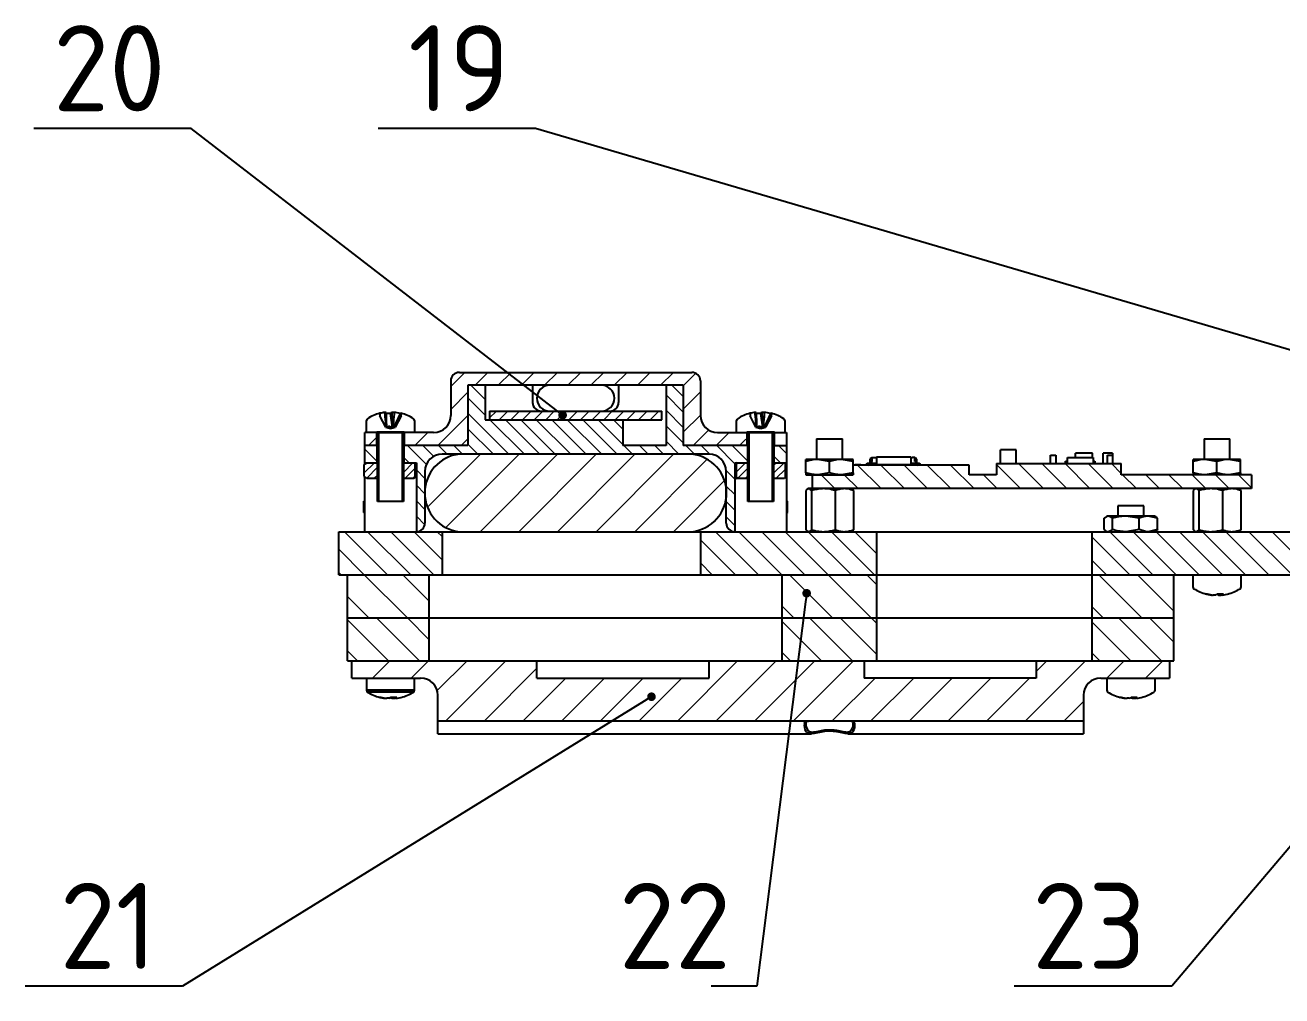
# Model space of a CAD drawing. Header units: millimetres. Extents: x 1005 to 1414, y 863 to 1244.
# Drawn here: x 1006.2 to 1152.2, y 945.6 to 1058.4 of the extents above; entities that cross this region are included whole.
import ezdxf
from ezdxf import colors
from ezdxf.entities.mleader import LeaderData, LeaderLine
from ezdxf.math import Vec2, Vec3

# ---------------------------------------------------------------- set-up
doc = ezdxf.new("R2010")
doc.units = ezdxf.units.MM
doc.linetypes.add('ACAD_ISO08W100', pattern=[36, 24, -3, 6, -3])
for name, color, linetype, lineweight in [('Nét mảnh', 130, 'Continuous', 13), ('Nét đậm', 7, 'Continuous', 35), ('đường tâm', 5, 'ACAD_ISO08W100', 13)]:
    doc.layers.add(name, color=color, linetype=linetype, lineweight=lineweight)
doc.styles.add('MtXpl_TCVN_7284', font='')
doc.styles.get('MtXpl_TCVN_7284').set_extended_font_data('TCVN 7284')
pattern_1 = [(45, (-18185.877, -4182.3296), (-2.24506403, 2.24506403), [])]
pattern_2 = [(135, (-18185.8771, -4182.3296), (-1.34703842, -1.34703842), [])]
pattern_3 = [(45, (-18754.01404, -3401.9928), (-0.449012806, 0.449012806), [])]

# ---------------------------------------------------------------- blocks, each defined once
blk = doc.blocks.new('_Dot')
at = {"color": 0, "linetype": 'ByBlock', "lineweight": -2}
blk.add_line((-0.5, 0), (-1, 0), dxfattribs=at)
at = {"color": 0, "linetype": 'ByBlock', "const_width": 0.5}
blk.add_lwpolyline([(-0.25, 0, 1), (0.25, 0, 1)], format="xyb", close=True, dxfattribs=at)

msp = doc.modelspace()

# ---------------------------------------------------------------- hatches: boundary and pattern name
at = {"layer": 'Nét mảnh', "true_color": 0x000000}
h = msp.add_hatch(dxfattribs=at)
h.set_pattern_fill('ANSI31', color=18, scale=0.6)
h.set_pattern_definition([(45, (-18754.014, -3401.9928), (-1.34703842, 1.34703842), [])])
h.paths.add_polyline_path([(1053.648, 1011.03), (1050.248, 1011.03), (1050.248, 1009.53), (1057.648, 1009.53), (1057.648, 1016.53), (1064.219, 1016.53), (1062.309, 1018.03), (1056.648, 1018.03, 0.4142136), (1055.648, 1017.03), (1055.648, 1013.03, -0.4142136)])
h.paths.add_polyline_path([(1084.648, 1013.03), (1084.648, 1015.051), (1081.345, 1018.03), (1062.309, 1018.03), (1064.219, 1016.53), (1082.648, 1016.53), (1082.648, 1009.53), (1090.048, 1009.53), (1090.048, 1010.18), (1089.106, 1011.03), (1086.648, 1011.03, -0.4142136)])
h.paths.add_polyline_path([(1084.648, 1017.03, 0.4142136), (1083.648, 1018.03), (1081.345, 1018.03), (1084.648, 1015.051)])
h.paths.add_polyline_path([(1045.648, 1011.03), (1045.648, 1009.53), (1047.048, 1009.53), (1047.048, 1011.03)])
h.paths.add_polyline_path([(1093.248, 1011.03), (1093.248, 1009.53), (1094.648, 1009.53), (1094.648, 1011.03)])
h = msp.add_hatch(dxfattribs=at)
h.set_pattern_fill('ANSI31', color=18, scale=0.3)
h.set_pattern_definition([(45, (-18185.8771, -4182.3296), (-0.67351921, 0.67351921), [])])
h.paths.add_polyline_path([(1080.148, 1013.53), (1060.148, 1013.53), (1060.148, 1012.53), (1080.148, 1012.53)])
h = msp.add_hatch(dxfattribs=at)
h.set_pattern_fill('ANSI31', color=18)
h.set_pattern_definition(pattern_1)
h.paths.add_polyline_path([(1087.648, 1004.53, 0.3507811), (1083.648, 1008.53), (1056.648, 1008.53, 0.3507811), (1052.648, 1004.53), (1052.648, 1003.53, 0.3507811), (1056.648, 999.53), (1083.648, 999.53, 0.350781), (1087.648, 1003.53)])
h = msp.add_hatch(dxfattribs=at)
h.set_pattern_fill('ANSI31', color=18, scale=0.6, angle=90)
h.set_pattern_definition(pattern_2)
edge = h.paths.add_edge_path()
edge.add_line((1142.986, 1006.13), (1133.518, 1006.13))
edge.add_line((1133.518, 1006.13), (1133.518, 1007.43))
edge.add_line((1133.518, 1007.43), (1119.018, 1007.43))
edge.add_line((1119.018, 1007.43), (1119.018, 1006.13))
edge.add_line((1119.018, 1006.13), (1115.864, 1006.13))
edge.add_line((1115.864, 1006.13), (1115.864, 1007.273))
edge.add_line((1115.864, 1007.273), (1115.017, 1007.273))
edge.add_line((1115.017, 1007.273), (1102.398, 1007.273))
edge.add_line((1102.398, 1007.273), (1102.398, 1006.376))
edge.add_spline(control_points=[(1102.398, 1006.376), (1102.398, 1006.339), (1102.398, 1006.195), (1102.398, 1006.157), (1102.398, 1006.13)], knot_values=[0, 0, 0, 0, 0.2575513, 1, 1, 1, 1], degree=3, periodic=0)
edge.add_line((1102.398, 1006.13), (1097.648, 1006.13))
edge.add_line((1097.648, 1006.13), (1097.648, 1004.53))
edge.add_line((1097.648, 1004.53), (1115.005, 1004.53))
edge.add_line((1115.005, 1004.53), (1145.019, 1004.53))
edge.add_line((1145.019, 1004.53), (1142.986, 1006.13))
h.paths.add_polyline_path([(1148.648, 1006.13), (1142.986, 1006.13), (1145.019, 1004.53), (1148.648, 1004.53)])
h = msp.add_hatch(dxfattribs=at)
h.set_pattern_fill('ANSI31', color=18, scale=0.6, angle=90)
h.set_pattern_definition(pattern_2)
h.paths.add_polyline_path([(1054.362, 999.53), (1042.648, 999.53), (1042.648, 994.829)], flags=17)
h.paths.add_polyline_path([(1054.648, 999.53), (1054.362, 999.53), (1042.648, 994.829), (1042.648, 994.53), (1054.648, 994.53)])
h.paths.add_polyline_path([(1105.148, 999.53), (1084.648, 999.53), (1084.648, 994.53), (1105.148, 994.53)])
h.paths.add_polyline_path([(1181.148, 999.53), (1130.148, 999.53), (1130.148, 994.53), (1181.148, 994.53)])
h.paths.add_polyline_path([(1185.148, 999.53), (1184.148, 999.53), (1184.148, 994.53), (1185.148, 994.53)])
h.paths.add_polyline_path([(1197.148, 999.53), (1196.148, 999.53), (1196.148, 994.53), (1197.148, 994.53)])
h.paths.add_polyline_path([(1203.648, 999.53), (1200.148, 999.53), (1200.148, 994.53), (1203.648, 994.53)])
h = msp.add_hatch(dxfattribs=at)
h.set_pattern_fill('ANSI31', color=18, angle=90)
h.set_pattern_definition([(135, (-18185.877, -4182.3296), (-2.24506403, -2.24506403), [])])
h.paths.add_polyline_path([(1053.148, 994.53), (1043.648, 994.53), (1043.648, 989.53), (1053.148, 989.53)])
h.paths.add_polyline_path([(1105.148, 994.53), (1094.148, 994.53), (1094.148, 989.53), (1105.148, 989.53)])
h.paths.add_polyline_path([(1139.648, 994.53), (1130.148, 994.53), (1130.148, 989.53), (1139.648, 989.53)])
h = msp.add_hatch(dxfattribs=at)
h.set_pattern_fill('ANSI31', color=18, scale=0.8, angle=90)
h.set_pattern_definition([(135, (-18185.877, -4182.3296), (-1.79605122, -1.79605122), [])])
h.paths.add_polyline_path([(1053.148, 989.53), (1043.648, 989.53), (1043.648, 984.53), (1053.148, 984.53)])
h.paths.add_polyline_path([(1097.265, 989.53), (1094.148, 989.53), (1094.148, 984.53), (1097.756, 984.53)])
h.paths.add_polyline_path([(1105.148, 989.53), (1097.265, 989.53), (1097.756, 984.53), (1105.148, 984.53)])
h.paths.add_polyline_path([(1139.648, 989.53), (1130.148, 989.53), (1130.148, 984.53), (1139.648, 984.53)])
h = msp.add_hatch(dxfattribs=at)
h.set_pattern_fill('ANSI31', color=18)
h.set_pattern_definition(pattern_1)
edge = h.paths.add_edge_path()
edge.add_line((1085.648, 984.53), (1085.648, 982.53))
edge.add_line((1085.648, 982.53), (1065.648, 982.53))
edge.add_line((1065.648, 982.53), (1065.648, 984.53))
edge.add_line((1065.648, 984.53), (1044.148, 984.53))
edge.add_line((1044.148, 984.53), (1044.148, 982.53))
edge.add_line((1044.148, 982.53), (1052.148, 982.53))
edge.add_arc((1052.148, 980.53), 2, 0, 90, ccw=False)
edge.add_line((1054.148, 980.53), (1054.148, 977.53))
edge.add_line((1054.148, 977.53), (1097.061, 977.53))
edge.add_spline(control_points=[(1097.061, 977.53), (1097.081, 977.533), (1097.107, 977.534), (1097.141, 977.53)], knot_values=[0.7486073, 0.7486073, 0.7486073, 0.7486073, 0.9110699, 0.9110699, 0.9110699, 0.9110699], degree=3, periodic=0)
edge.add_line((1097.141, 977.53), (1098.577, 977.53))
edge.add_line((1098.577, 977.53), (1097.826, 984.53))
edge.add_line((1097.826, 984.53), (1085.648, 984.53))
h.paths.add_polyline_path([(1103.648, 982.53), (1103.648, 984.53), (1097.826, 984.53), (1098.577, 977.53), (1129.148, 977.53), (1129.148, 980.53, -0.4142136), (1131.148, 982.53), (1139.148, 982.53), (1139.148, 984.53), (1123.648, 984.53), (1123.648, 982.53)])
at = {"layer": 'đường tâm', "true_color": 0x000000}
h = msp.add_hatch(dxfattribs=at)
h.set_pattern_fill('ANSI31', color=18, scale=0.4, angle=90)
h.set_pattern_definition([(135, (-18754.014, -3401.9928), (-0.89802561, -0.89802561), [])])
h.paths.add_polyline_path([(1075.648, 1012.53), (1059.648, 1012.53), (1059.648, 1016.53), (1057.648, 1016.53), (1057.648, 1009.53), (1050.198, 1009.53), (1050.198, 1007.53), (1051.648, 1007.53), (1051.648, 999.53, 0.4142136), (1052.648, 1000.53), (1052.648, 1003.53, -0.0553851), (1052.648, 1004.53), (1052.648, 1006.53, -0.4142136), (1054.648, 1008.53), (1085.648, 1008.53, -0.4142136), (1087.648, 1006.53), (1087.648, 1004.53, -0.0553853), (1087.648, 1003.53), (1087.648, 1000.53, 0.4142136), (1088.648, 999.53), (1088.648, 1007.53), (1090.098, 1007.53), (1090.098, 1009.53), (1082.648, 1009.53), (1082.648, 1016.53), (1080.648, 1016.53), (1080.648, 1009.53), (1075.648, 1009.53)])
h.paths.add_polyline_path([(1047.098, 1009.53), (1045.648, 1009.53), (1045.648, 1007.53), (1047.098, 1007.53)])
h.paths.add_polyline_path([(1094.648, 1009.53), (1093.198, 1009.53), (1093.198, 1007.53), (1094.648, 1007.53)])
h = msp.add_hatch(dxfattribs=at)
h.set_pattern_fill('ANSI31', color=18, scale=0.2)
h.set_pattern_definition(pattern_3)
edge = h.paths.add_edge_path()
edge.add_spline(control_points=[(1045.549, 1005.976), (1045.588, 1005.939), (1045.66, 1005.873), (1045.733, 1005.827), (1045.765, 1005.806)], knot_values=[0, 0, 0, 0, 0.5574057, 1, 1, 1, 1], degree=3, periodic=0)
edge.add_line((1045.765, 1005.806), (1045.898, 1005.73))
edge.add_line((1045.898, 1005.73), (1047.148, 1005.73))
edge.add_line((1047.148, 1005.73), (1047.148, 1007.53))
edge.add_line((1047.148, 1007.53), (1045.898, 1007.53))
edge.add_line((1045.898, 1007.53), (1045.765, 1007.453))
edge.add_spline(control_points=[(1045.765, 1007.453), (1045.733, 1007.433), (1045.66, 1007.387), (1045.588, 1007.321), (1045.549, 1007.284)], knot_values=[0, 0, 0, 0, 0.4425943, 1, 1, 1, 1], degree=3, periodic=0)
edge.add_line((1045.549, 1007.284), (1045.549, 1005.976))
h.paths.add_polyline_path([(1050.148, 1005.73), (1051.398, 1005.73), (1051.53, 1005.806), (1051.53, 1007.453), (1051.398, 1007.53), (1050.148, 1007.53)])
h = msp.add_hatch(dxfattribs=at)
h.set_pattern_fill('ANSI31', color=18, scale=0.2)
h.set_pattern_definition(pattern_3)
h.paths.add_polyline_path([(1090.148, 1007.53), (1088.898, 1007.53), (1088.765, 1007.453), (1088.765, 1005.806), (1088.898, 1005.73), (1090.148, 1005.73)])
h.paths.add_polyline_path([(1093.148, 1005.73), (1094.398, 1005.73), (1094.53, 1005.806), (1094.53, 1007.453), (1094.398, 1007.53), (1093.148, 1007.53)])

# ---------------------------------------------------------------- linework, layer by layer
at = {"color": 18, "linetype": 'Continuous', "lineweight": 25, "true_color": 0x000000}
for p, q in [((1056.648, 1018.03), (1083.648, 1018.03)), ((1055.648, 1017.03), (1055.648, 1013.03)), ((1057.648, 1016.53), (1057.648, 1009.53)), ((1082.648, 1016.53), (1057.648, 1016.53)), ((1059.648, 1016.53), (1059.648, 1012.53)), ((1065.148, 1016.53), (1065.148, 1014.53)), ((1075.148, 1016.53), (1075.148, 1014.53)), ((1080.648, 1016.53), (1080.648, 1009.53)), ((1082.648, 1016.53), (1082.648, 1009.53)), ((1084.648, 1017.03), (1084.648, 1013.03)), ((1047.413, 1013.275), (1047.413, 1012.984)), ((1048.126, 1013.384), (1047.998, 1013.384)), ((1048.609, 1013.242), (1048.843, 1011.68)), ((1049.076, 1013.384), (1048.832, 1013.384)), ((1049.783, 1013.242), (1049.04, 1011.68)), ((1049.883, 1012.984), (1049.883, 1013.275)), ((1060.148, 1013.53), (1060.148, 1012.53)), ((1060.148, 1013.53), (1080.148, 1013.53)), ((1080.148, 1012.53), (1080.148, 1013.53)), ((1090.413, 1013.275), (1090.413, 1012.984)), ((1091.126, 1013.384), (1090.998, 1013.384)), ((1091.609, 1013.242), (1091.843, 1011.68)), ((1092.076, 1013.384), (1091.832, 1013.384)), ((1092.783, 1013.242), (1092.04, 1011.68)), ((1092.883, 1012.984), (1092.883, 1013.275)), ((1045.848, 1011.03), (1045.848, 1012.426)), ((1048.091, 1011.687), (1047.413, 1012.984)), ((1048.091, 1011.687), (1048.092, 1011.68)), ((1048.092, 1011.68), (1048.648, 1011.499)), ((1049.204, 1011.68), (1048.092, 1011.68)), ((1048.648, 1011.499), (1049.204, 1011.68)), ((1049.883, 1012.984), (1049.204, 1011.687)), ((1049.204, 1011.68), (1049.204, 1011.687)), ((1051.448, 1012.426), (1051.448, 1011.03)), ((1059.648, 1012.53), (1080.148, 1012.53)), ((1075.648, 1012.53), (1075.648, 1009.53)), ((1088.848, 1011.03), (1088.848, 1012.426)), ((1091.091, 1011.687), (1090.413, 1012.984)), ((1091.091, 1011.687), (1091.092, 1011.68)), ((1091.092, 1011.68), (1091.648, 1011.499)), ((1092.204, 1011.68), (1091.092, 1011.68)), ((1091.648, 1011.499), (1092.204, 1011.68)), ((1092.883, 1012.984), (1092.204, 1011.687)), ((1092.204, 1011.68), (1092.204, 1011.687)), ((1094.448, 1012.426), (1094.448, 1011.03)), ((1045.648, 1007.387), (1045.648, 1011.03)), ((1047.048, 1011.03), (1045.648, 1011.03)), ((1047.048, 1009.53), (1047.048, 1011.03)), ((1047.148, 1003.03), (1047.148, 1010.93)), ((1050.148, 1010.93), (1050.148, 1003.03)), ((1050.248, 1011.03), (1050.248, 1009.53)), ((1053.648, 1011.03), (1050.248, 1011.03)), ((1086.648, 1011.03), (1090.048, 1011.03)), ((1090.048, 1011.03), (1090.048, 1009.53)), ((1090.148, 1003.03), (1090.148, 1010.93)), ((1093.148, 1010.93), (1093.148, 1003.03)), ((1093.248, 1009.53), (1093.248, 1011.03)), ((1093.248, 1011.03), (1094.648, 1011.03)), ((1094.648, 1011.03), (1094.648, 999.53)), ((1098.148, 1010.305), (1098.148, 1007.93)), ((1098.148, 1010.305), (1101.148, 1010.305)), ((1101.148, 1007.93), (1101.148, 1010.305)), ((1143.148, 1010.305), (1143.148, 1007.93)), ((1143.148, 1010.305), (1146.148, 1010.305)), ((1146.148, 1007.93), (1146.148, 1010.305)), ((1047.148, 1009.53), (1045.648, 1009.53)), ((1047.098, 1007.53), (1047.098, 1009.53)), ((1057.648, 1009.53), (1050.148, 1009.53)), ((1050.198, 1009.53), (1050.198, 1007.53)), ((1080.648, 1009.53), (1075.648, 1009.53)), ((1090.148, 1009.53), (1082.648, 1009.53)), ((1090.098, 1009.53), (1090.098, 1007.53)), ((1093.148, 1009.53), (1094.648, 1009.53)), ((1093.198, 1007.53), (1093.198, 1009.53)), ((1121.318, 1009.03), (1119.518, 1009.03)), ((1119.518, 1007.43), (1119.518, 1009.03)), ((1121.318, 1007.43), (1121.318, 1009.03)), ((1045.549, 1007.284), (1045.549, 1005.976)), ((1045.648, 1007.53), (1047.148, 1007.53)), ((1045.898, 1007.53), (1045.765, 1007.453)), ((1050.148, 1007.53), (1051.648, 1007.53)), ((1051.53, 1007.453), (1051.398, 1007.53)), ((1051.53, 1005.806), (1051.53, 1007.453)), ((1051.648, 1007.53), (1051.648, 999.53)), ((1085.648, 1008.53), (1054.648, 1008.53)), ((1088.648, 1007.53), (1090.148, 1007.53)), ((1088.648, 1007.53), (1088.648, 999.53)), ((1088.648, 1007.53), (1090.148, 1007.53)), ((1088.898, 1007.53), (1088.765, 1007.453)), ((1093.148, 1007.53), (1094.648, 1007.53)), ((1093.148, 1007.53), (1094.648, 1007.53)), ((1094.53, 1007.453), (1094.398, 1007.53)), ((1094.53, 1005.806), (1094.53, 1007.453)), ((1102.398, 1007.93), (1096.898, 1007.93)), ((1096.898, 1006.376), (1096.898, 1007.684)), ((1099.648, 1007.684), (1098.273, 1007.93)), ((1099.648, 1006.376), (1099.648, 1007.684)), ((1102.398, 1007.684), (1101.023, 1007.93)), ((1102.398, 1006.376), (1102.398, 1007.684)), ((1115.017, 1007.273), (1102.398, 1007.273)), ((1103.266, 1007.278), (1102.566, 1007.278)), ((1104.066, 1007.473), (1104.166, 1007.473)), ((1104.366, 1007.673), (1104.366, 1007.933)), ((1104.566, 1008.133), (1104.566, 1007.673)), ((1104.566, 1008.133), (1104.866, 1008.133)), ((1104.616, 1007.473), (1105.116, 1007.473)), ((1105.116, 1007.373), (1104.616, 1007.373)), ((1105.116, 1008.125), (1104.866, 1008.125)), ((1109.116, 1008.173), (1105.116, 1008.173)), ((1105.116, 1008.173), (1105.116, 1007.293)), ((1109.116, 1007.293), (1105.116, 1007.293)), ((1105.416, 1007.273), (1105.416, 1007.293)), ((1105.466, 1007.273), (1105.466, 1007.293)), ((1105.616, 1007.275), (1105.466, 1007.275)), ((1105.741, 1007.273), (1105.741, 1007.293)), ((1105.791, 1007.273), (1105.791, 1007.293)), ((1105.991, 1007.273), (1105.991, 1007.293)), ((1106.241, 1007.273), (1106.241, 1007.293)), ((1106.491, 1007.273), (1106.491, 1007.293)), ((1106.615, 1007.293), (1106.616, 1007.273)), ((1106.741, 1007.273), (1106.741, 1007.293)), ((1106.991, 1007.273), (1106.991, 1007.293)), ((1107.241, 1007.273), (1107.241, 1007.293)), ((1107.491, 1007.273), (1107.491, 1007.293)), ((1107.69, 1007.293), (1107.69, 1007.273)), ((1107.741, 1007.273), (1107.741, 1007.293)), ((1107.991, 1007.273), (1107.991, 1007.293)), ((1108.241, 1007.273), (1108.241, 1007.293)), ((1108.441, 1007.273), (1108.441, 1007.293)), ((1108.49, 1007.275), (1108.766, 1007.275)), ((1108.491, 1007.273), (1108.491, 1007.293)), ((1108.766, 1007.273), (1108.766, 1007.293)), ((1108.816, 1007.273), (1108.816, 1007.293)), ((1109.116, 1007.293), (1109.116, 1008.173)), ((1109.116, 1008.125), (1109.24, 1008.125)), ((1109.116, 1007.473), (1109.616, 1007.473)), ((1109.616, 1007.373), (1109.116, 1007.373)), ((1109.54, 1008.133), (1109.24, 1008.133)), ((1109.54, 1007.673), (1109.54, 1008.133)), ((1109.54, 1007.673), (1109.74, 1007.673)), ((1109.74, 1007.933), (1109.74, 1007.673)), ((1109.94, 1007.473), (1110.04, 1007.473)), ((1115.864, 1007.273), (1115.017, 1007.273)), ((1115.864, 1006.13), (1115.864, 1007.273)), ((1119.018, 1007.43), (1119.018, 1006.13)), ((1119.018, 1007.43), (1133.518, 1007.43)), ((1125.318, 1008.43), (1125.918, 1008.43)), ((1125.318, 1007.43), (1125.318, 1008.43)), ((1125.918, 1008.43), (1125.918, 1007.43)), ((1127.068, 1007.43), (1127.068, 1007.73)), ((1127.068, 1007.73), (1127.268, 1007.73)), ((1127.268, 1007.43), (1127.268, 1008.13)), ((1127.268, 1008.13), (1130.268, 1008.13)), ((1130.195, 1008.63), (1128.195, 1008.63)), ((1128.195, 1008.13), (1128.195, 1008.63)), ((1130.195, 1008.13), (1130.195, 1008.63)), ((1130.268, 1008.13), (1130.268, 1007.43)), ((1130.268, 1007.73), (1130.468, 1007.73)), ((1130.468, 1007.73), (1130.468, 1007.43)), ((1131.418, 1007.43), (1131.418, 1008.63)), ((1132.518, 1008.63), (1131.418, 1008.63)), ((1131.918, 1007.43), (1131.918, 1008.43)), ((1131.918, 1008.43), (1132.518, 1008.43)), ((1132.518, 1008.63), (1132.518, 1007.43)), ((1133.518, 1006.13), (1133.518, 1007.43)), ((1147.398, 1007.93), (1141.898, 1007.93)), ((1141.898, 1006.376), (1141.898, 1007.684)), ((1144.648, 1007.684), (1143.273, 1007.93)), ((1144.648, 1006.376), (1144.648, 1007.684)), ((1147.398, 1007.684), (1146.023, 1007.93)), ((1147.398, 1006.376), (1147.398, 1007.684)), ((1045.648, 999.53), (1045.648, 1005.889)), ((1045.898, 1005.73), (1045.765, 1005.806)), ((1051.53, 1005.806), (1051.398, 1005.73)), ((1052.648, 1006.53), (1052.648, 1000.53)), ((1087.648, 1000.53), (1087.648, 1006.53)), ((1094.53, 1005.806), (1094.398, 1005.73)), ((1096.898, 1006.13), (1102.398, 1006.13)), ((1097.648, 1004.53), (1097.648, 1006.13)), ((1099.648, 1006.376), (1098.273, 1006.13)), ((1102.398, 1006.13), (1100.116, 1006.13)), ((1102.398, 1006.376), (1101.023, 1006.13)), ((1119.018, 1006.13), (1115.864, 1006.13)), ((1148.648, 1006.13), (1133.518, 1006.13)), ((1144.648, 1006.376), (1143.273, 1006.13)), ((1147.398, 1006.376), (1146.023, 1006.13)), ((1148.648, 1006.13), (1148.648, 1004.53)), ((1045.898, 1005.73), (1047.148, 1005.73)), ((1050.148, 1005.73), (1051.398, 1005.73)), ((1088.898, 1005.73), (1090.148, 1005.73)), ((1093.148, 1005.73), (1094.398, 1005.73)), ((1097.148, 1004.53), (1097.062, 1004.48)), ((1115.005, 1004.53), (1097.148, 1004.53)), ((1102.234, 1004.48), (1102.148, 1004.53)), ((1102.218, 1004.453), (1102.414, 1004.305)), ((1148.648, 1004.53), (1115.005, 1004.53)), ((1142.148, 1004.53), (1142.062, 1004.48)), ((1147.234, 1004.48), (1147.148, 1004.53)), ((1147.218, 1004.453), (1147.414, 1004.305)), ((1045.648, 1003.149), (1045.549, 1003.084)), ((1045.549, 1001.776), (1045.549, 1003.084)), ((1050.148, 1003.03), (1047.148, 1003.03)), ((1093.148, 1003.03), (1090.148, 1003.03)), ((1094.747, 1003.084), (1094.648, 1003.17)), ((1094.747, 1001.776), (1094.747, 1003.084)), ((1096.882, 1004.305), (1096.882, 999.755)), ((1097.54, 1004.305), (1097.54, 999.755)), ((1100.307, 1004.305), (1100.307, 999.755)), ((1102.414, 1004.305), (1102.414, 999.755)), ((1141.882, 1004.305), (1141.882, 999.755)), ((1142.54, 1004.305), (1142.54, 999.755)), ((1145.307, 1004.305), (1145.307, 999.755)), ((1147.414, 1004.305), (1147.414, 999.755)), ((1045.648, 1001.711), (1045.549, 1001.776)), ((1094.747, 1001.776), (1094.648, 1001.689)), ((1133.148, 1002.53), (1133.148, 1001.33)), ((1136.148, 1002.53), (1133.148, 1002.53)), ((1136.148, 1001.33), (1136.148, 1002.53)), ((1131.549, 999.776), (1131.549, 1001.084)), ((1131.898, 1001.33), (1131.765, 1001.253)), ((1137.398, 1001.33), (1131.898, 1001.33)), ((1132.5, 999.776), (1132.5, 1001.084)), ((1135.6, 1001.084), (1134.05, 1001.33)), ((1135.6, 999.776), (1135.6, 1001.084)), ((1137.747, 1001.084), (1136.673, 1001.33)), ((1137.53, 1001.253), (1137.398, 1001.33)), ((1137.747, 999.776), (1137.747, 1001.084)), ((1042.648, 994.53), (1042.648, 999.53)), ((1042.648, 999.53), (1054.648, 999.53)), ((1054.362, 999.53), (1084.648, 999.53)), ((1054.648, 999.53), (1054.648, 994.53)), ((1084.648, 999.53), (1084.648, 994.53)), ((1084.648, 999.53), (1181.148, 999.53)), ((1097.077, 999.571), (1097.148, 999.53)), ((1102.148, 999.53), (1102.219, 999.571)), ((1105.148, 984.53), (1105.148, 999.53)), ((1130.148, 984.53), (1130.148, 999.53)), ((1131.772, 999.629), (1131.549, 999.776)), ((1131.765, 999.606), (1131.898, 999.53)), ((1135.6, 999.776), (1134.05, 999.53)), ((1137.747, 999.776), (1136.673, 999.53)), ((1137.398, 999.53), (1137.53, 999.606)), ((1142.077, 999.571), (1142.148, 999.53)), ((1147.148, 999.53), (1147.219, 999.571)), ((1042.648, 994.53), (1181.148, 994.53)), ((1043.648, 984.53), (1043.648, 994.53)), ((1053.148, 984.53), (1053.148, 994.53)), ((1094.148, 984.53), (1094.148, 994.53)), ((1139.648, 984.53), (1139.648, 994.53)), ((1141.848, 994.53), (1141.848, 993.133)), ((1147.448, 993.133), (1147.448, 994.53)), ((1143.998, 992.176), (1144.126, 992.176)), ((1144.464, 992.176), (1144.22, 992.176)), ((1144.832, 992.176), (1144.835, 992.318)), ((1144.832, 992.176), (1145.076, 992.176)), ((1145.065, 992.318), (1145.076, 992.176)), ((1145.167, 992.318), (1145.17, 992.176)), ((1145.298, 992.176), (1145.17, 992.176)), ((1043.648, 989.53), (1139.648, 989.53)), ((1043.648, 984.53), (1139.648, 984.53)), ((1044.148, 982.53), (1044.148, 984.53)), ((1065.648, 982.53), (1065.648, 984.53)), ((1085.648, 982.53), (1085.648, 984.53)), ((1103.648, 984.53), (1103.648, 982.53)), ((1123.648, 984.53), (1123.648, 982.53)), ((1139.148, 984.53), (1139.148, 982.53)), ((1044.148, 982.53), (1052.148, 982.53)), ((1045.848, 982.53), (1045.848, 981.133)), ((1051.448, 981.133), (1051.448, 982.53)), ((1065.648, 982.53), (1085.648, 982.53)), ((1123.648, 982.53), (1103.648, 982.53)), ((1131.148, 982.53), (1139.148, 982.53)), ((1131.848, 982.53), (1131.848, 981.133)), ((1137.448, 981.133), (1137.448, 982.53)), ((1051.448, 981.133), (1045.848, 981.133)), ((1051.322, 980.905), (1045.974, 980.905)), ((1047.998, 980.176), (1048.126, 980.176)), ((1048.464, 980.176), (1048.22, 980.176)), ((1048.832, 980.176), (1048.835, 980.318)), ((1048.832, 980.176), (1049.076, 980.176)), ((1049.065, 980.318), (1049.076, 980.176)), ((1049.167, 980.318), (1049.17, 980.176)), ((1049.298, 980.176), (1049.17, 980.176)), ((1054.148, 976.062), (1054.148, 980.53)), ((1129.148, 980.53), (1129.148, 976.062)), ((1133.998, 980.176), (1134.126, 980.176)), ((1134.464, 980.176), (1134.22, 980.176)), ((1134.832, 980.176), (1134.835, 980.318)), ((1134.832, 980.176), (1135.076, 980.176)), ((1135.065, 980.318), (1135.076, 980.176)), ((1135.167, 980.318), (1135.17, 980.176)), ((1135.298, 980.176), (1135.17, 980.176)), ((1129.148, 977.53), (1054.148, 977.53)), ((1054.148, 976.062), (1097.505, 976.062)), ((1101.81, 976.062), (1129.148, 976.062))]:
    msp.add_line(p, q, dxfattribs=at)
at = {"color": 18, "linetype": 'Continuous', "lineweight": 25, "true_color": 0x000000, "flags": 128}
for points in [[(1106.191, 1007.293), (1106.238, 1007.281), (1106.241, 1007.28)], [(1109.815, 1007.293), (1109.862, 1007.281), (1109.94, 1007.273)], [(1145.076, 992.176), (1145.165, 992.187), (1145.171, 992.188)], [(1049.076, 980.176), (1049.165, 980.187), (1049.171, 980.188)], [(1135.076, 980.176), (1135.165, 980.187), (1135.171, 980.188)]]:
    msp.add_lwpolyline(points, dxfattribs=at)
at = {"color": 18, "linetype": 'Continuous', "lineweight": 25, "true_color": 0x000000}
for centre, radius, start, end in [((1056.648, 1017.03), 1, 90, 180), ((1083.648, 1017.03), 1, 0, 90), ((1067.148, 1015.03), 1.5, 90, 270), ((1073.148, 1015.03), 1.5, 270, 90), ((1048.648, 1008.43), 5, 104.29544, 122.33603), ((1048.54, 1008.857), 4.56, 96.81754, 104.29968), ((1048.255, 1008.222), 5.033, 85.96115, 91.45065), ((1049.098, 1012.722), 0.714, 111.94124, 133.23873), ((1048.534, 1008.854), 4.563, 74.10984, 83.18039), ((1049.906, 1012.658), 0.596, 92.20414, 101.81779), ((1048.648, 1008.43), 5, 57.66397, 75.70456), ((1066.148, 1014.53), 1, 180, 270), ((1074.148, 1014.53), 1, 270, 0), ((1091.648, 1008.43), 5, 104.29544, 122.33603), ((1091.54, 1008.857), 4.56, 96.81754, 104.29968), ((1091.255, 1008.222), 5.033, 85.96115, 91.45065), ((1092.098, 1012.722), 0.714, 111.94124, 133.23873), ((1091.534, 1008.854), 4.563, 74.10984, 83.18039), ((1092.906, 1012.658), 0.596, 92.20414, 101.81779), ((1091.648, 1008.43), 5, 57.66397, 75.70456), ((1046.118, 1012.426), 0.27, 122.33603, 180), ((1051.178, 1012.426), 0.27, 0, 57.66397), ((1053.648, 1013.03), 2, 270, 0), ((1086.648, 1013.03), 2, 180, 270), ((1089.118, 1012.426), 0.27, 122.33603, 180), ((1094.178, 1012.426), 0.27, 0, 57.66397), ((1047.048, 1010.93), 0.1, 0, 90), ((1050.248, 1010.93), 0.1, 90, 180), ((1090.048, 1010.93), 0.1, 0, 90), ((1093.248, 1010.93), 0.1, 90, 180), ((1057.148, 1004.03), 4.528, 96.34019, 263.65981), ((1054.648, 1006.53), 2, 90, 180), ((1083.148, 1004.03), 4.528, 276.3402, 83.65984), ((1085.648, 1006.53), 2, 0, 90), ((1104.066, 1007.273), 0.2, 90, 180), ((1104.166, 1007.673), 0.4, 270, 0), ((1104.166, 1007.673), 0.2, 270, 0), ((1104.566, 1007.933), 0.2, 90, 180), ((1104.616, 1007.273), 0.2, 90, 180), ((1104.616, 1007.273), 0.1, 90, 180), ((1109.54, 1007.933), 0.2, 0, 90), ((1109.616, 1007.273), 0.2, 0, 90), ((1109.616, 1007.273), 0.1, 0, 90), ((1109.94, 1007.673), 0.2, 180, 270), ((1110.04, 1007.273), 0.2, 0, 90), ((1051.648, 1000.53), 1, 270, 0), ((1088.648, 1000.53), 1, 180, 270), ((1142.118, 993.133), 0.27, 180, 237.66397), ((1144.648, 997.13), 5, 237.66397, 255.70456), ((1144.648, 997.13), 5, 284.29544, 302.33603), ((1147.178, 993.133), 0.27, 302.33603, 0), ((1143.402, 992.803), 0.497, 257.11893, 282.88107), ((1144.54, 996.706), 4.563, 254.10984, 263.18039), ((1144.762, 996.706), 4.563, 254.10984, 263.18039), ((1144.198, 992.838), 0.714, 291.94124, 313.23873), ((1145.078, 992.8), 0.671, 230.14997, 248.48196), ((1145.039, 997.291), 4.986, 265.94012, 274.05988), ((1144.904, 992.838), 0.714, 291.94124, 313.23873), ((1144.756, 996.706), 4.563, 276.81961, 285.89016), ((1052.148, 980.53), 2, 0, 90), ((1131.148, 980.53), 2, 90, 180), ((1046.118, 981.133), 0.27, 180, 237.66397), ((1051.178, 981.133), 0.27, 302.33603, 0), ((1132.118, 981.133), 0.27, 180, 237.66397), ((1137.178, 981.133), 0.27, 302.33603, 0), ((1048.648, 985.13), 5, 237.66397, 255.70456), ((1047.402, 980.803), 0.497, 257.11893, 282.88107), ((1048.54, 984.706), 4.563, 254.10984, 263.18039), ((1048.762, 984.706), 4.563, 254.10984, 263.18039), ((1048.198, 980.838), 0.714, 291.94124, 313.23873), ((1049.078, 980.8), 0.671, 230.14997, 248.48196), ((1049.039, 985.291), 4.986, 265.94012, 274.05988), ((1048.904, 980.838), 0.714, 291.94124, 313.23873), ((1048.756, 984.706), 4.563, 276.81961, 285.89016), ((1048.648, 985.13), 5, 284.29544, 302.33603), ((1134.648, 985.13), 5, 237.66397, 255.70456), ((1133.402, 980.803), 0.497, 257.11893, 282.88107), ((1134.54, 984.706), 4.563, 254.10984, 263.18039), ((1134.762, 984.706), 4.563, 254.10984, 263.18039), ((1134.198, 980.838), 0.714, 291.94124, 313.23873), ((1135.078, 980.8), 0.671, 230.14997, 248.48196), ((1135.039, 985.291), 4.986, 265.94012, 274.05988), ((1134.904, 980.838), 0.714, 291.94124, 313.23873), ((1134.756, 984.706), 4.563, 276.81961, 285.89016), ((1134.648, 985.13), 5, 284.29544, 302.33603)]:
    msp.add_arc(centre, radius, start, end, dxfattribs=at)
for centre, major_axis, ratio, start_param, end_param in [((1048.582, 1010.76), (-0.477, 0.985), 0.1202441, 0.2914792, 0.3112468), ((1048.627, 1010.76), (-0.187, 0.982), 0.4579285, 5.8267546, 6.5655806), ((1048.714, 1010.76), (0.477, 0.985), 0.1202441, 5.9917061, 6.7107644), ((1091.582, 1010.76), (-0.477, 0.985), 0.1202441, 0.2914792, 0.3112468), ((1091.627, 1010.76), (-0.187, 0.982), 0.4579285, 5.8267546, 6.5655806), ((1091.714, 1010.76), (0.477, 0.985), 0.1202441, 5.9917061, 6.7107644), ((1099.648, 976.992), (2.95, 0), 0.6, 2.9980229, 3.5141908), ((1099.648, 977.163), (2.75, 0), 0.6436364, 3.0999389, 3.5141908), ((1099.648, 977.163), (2.75, 0), 0.6436364, 5.9105872, 6.3817199), ((1099.648, 976.992), (2.95, 0), 0.6, 5.9105872, 6.4267551)]:
    msp.add_ellipse(centre, major_axis=major_axis, ratio=ratio, start_param=start_param, end_param=end_param, dxfattribs=at)
for points, knots in [([(1048.141, 1011.68), (1048.133, 1011.771), (1048.089, 1012.273), (1048.042, 1012.841), (1048.004, 1013.318), (1047.998, 1013.384)], [0, 0, 0, 0, 0.1606178, 0.8832571, 1, 1, 1, 1]), ([(1048.126, 1013.384), (1048.127, 1013.318), (1048.139, 1012.841), (1048.154, 1012.273), (1048.168, 1011.771), (1048.171, 1011.68)], [0, 0, 0, 0, 0.11674294, 0.83938218, 1, 1, 1, 1]), ([(1048.877, 1011.68), (1048.874, 1011.771), (1048.86, 1012.273), (1048.845, 1012.841), (1048.833, 1013.318), (1048.832, 1013.384)], [0, 0, 0, 0, 0.1606178, 0.8832571, 1, 1, 1, 1]), ([(1049.076, 1013.384), (1049.071, 1013.318), (1049.032, 1012.841), (1048.986, 1012.273), (1048.941, 1011.771), (1048.933, 1011.68)], [0, 0, 0, 0, 0.1167429, 0.8393822, 1, 1, 1, 1]), ([(1091.141, 1011.68), (1091.133, 1011.771), (1091.089, 1012.273), (1091.042, 1012.841), (1091.004, 1013.318), (1090.998, 1013.384)], [0, 0, 0, 0, 0.1606178, 0.8832571, 1, 1, 1, 1]), ([(1091.126, 1013.384), (1091.127, 1013.318), (1091.139, 1012.841), (1091.154, 1012.273), (1091.168, 1011.771), (1091.171, 1011.68)], [0, 0, 0, 0, 0.11674294, 0.83938218, 1, 1, 1, 1]), ([(1091.877, 1011.68), (1091.874, 1011.771), (1091.86, 1012.273), (1091.845, 1012.841), (1091.833, 1013.318), (1091.832, 1013.384)], [0, 0, 0, 0, 0.1606178, 0.8832571, 1, 1, 1, 1]), ([(1092.076, 1013.384), (1092.071, 1013.318), (1092.032, 1012.841), (1091.986, 1012.273), (1091.941, 1011.771), (1091.933, 1011.68)], [0, 0, 0, 0, 0.1167429, 0.8393822, 1, 1, 1, 1]), ([(1045.549, 1007.284), (1045.588, 1007.321), (1045.66, 1007.387), (1045.733, 1007.433), (1045.765, 1007.453)], [0, 0, 0, 0, 0.5574057, 1, 1, 1, 1]), ([(1098.273, 1007.93), (1098.24, 1007.93), (1097.776, 1007.926), (1097.321, 1007.801), (1096.898, 1007.684)], [0, 0, 0, 0, 0.07015027, 1, 1, 1, 1]), ([(1096.898, 1007.684), (1096.898, 1007.721), (1096.898, 1007.865), (1096.898, 1007.902), (1096.898, 1007.93)], [0, 0, 0, 0, 0.2575513, 1, 1, 1, 1]), ([(1101.023, 1007.93), (1100.99, 1007.93), (1100.526, 1007.926), (1100.071, 1007.801), (1099.648, 1007.684)], [0, 0, 0, 0, 0.0701503, 1, 1, 1, 1]), ([(1102.398, 1007.684), (1102.398, 1007.721), (1102.398, 1007.865), (1102.398, 1007.902), (1102.398, 1007.93)], [0, 0, 0, 0, 0.25755135, 1, 1, 1, 1]), ([(1143.273, 1007.93), (1143.24, 1007.93), (1142.776, 1007.926), (1142.321, 1007.801), (1141.898, 1007.684)], [0, 0, 0, 0, 0.07015027, 1, 1, 1, 1]), ([(1141.898, 1007.684), (1141.898, 1007.721), (1141.898, 1007.865), (1141.898, 1007.902), (1141.898, 1007.93)], [0, 0, 0, 0, 0.2575513, 1, 1, 1, 1]), ([(1146.023, 1007.93), (1145.99, 1007.93), (1145.526, 1007.926), (1145.071, 1007.801), (1144.648, 1007.684)], [0, 0, 0, 0, 0.0701503, 1, 1, 1, 1]), ([(1147.398, 1007.684), (1147.398, 1007.721), (1147.398, 1007.865), (1147.398, 1007.902), (1147.398, 1007.93)], [0, 0, 0, 0, 0.25755135, 1, 1, 1, 1]), ([(1045.549, 1005.976), (1045.588, 1005.939), (1045.66, 1005.873), (1045.733, 1005.827), (1045.765, 1005.806)], [0, 0, 0, 0, 0.5574057, 1, 1, 1, 1]), ([(1098.273, 1006.13), (1098.24, 1006.13), (1097.994, 1006.132), (1097.528, 1006.186), (1097.109, 1006.312), (1096.898, 1006.376)], [0, 0, 0, 0, 0.0700125, 0.5307444, 1, 1, 1, 1]), ([(1096.898, 1006.376), (1096.898, 1006.339), (1096.898, 1006.195), (1096.898, 1006.157), (1096.898, 1006.13)], [0, 0, 0, 0, 0.2575513, 1, 1, 1, 1]), ([(1101.023, 1006.13), (1100.99, 1006.13), (1100.526, 1006.134), (1100.071, 1006.259), (1099.648, 1006.376)], [0, 0, 0, 0, 0.0701503, 1, 1, 1, 1]), ([(1102.398, 1006.376), (1102.398, 1006.339), (1102.398, 1006.195), (1102.398, 1006.157), (1102.398, 1006.13)], [0, 0, 0, 0, 0.2575513, 1, 1, 1, 1]), ([(1143.273, 1006.13), (1143.24, 1006.13), (1142.994, 1006.132), (1142.528, 1006.186), (1142.109, 1006.312), (1141.898, 1006.376)], [0, 0, 0, 0, 0.0700125, 0.5307444, 1, 1, 1, 1]), ([(1141.898, 1006.376), (1141.898, 1006.339), (1141.898, 1006.195), (1141.898, 1006.157), (1141.898, 1006.13)], [0, 0, 0, 0, 0.2575513, 1, 1, 1, 1]), ([(1146.023, 1006.13), (1145.99, 1006.13), (1145.526, 1006.134), (1145.071, 1006.259), (1144.648, 1006.376)], [0, 0, 0, 0, 0.0701503, 1, 1, 1, 1]), ([(1147.398, 1006.376), (1147.398, 1006.339), (1147.398, 1006.195), (1147.398, 1006.157), (1147.398, 1006.13)], [0, 0, 0, 0, 0.2575513, 1, 1, 1, 1]), ([(1097.54, 1004.305), (1097.477, 1004.375), (1097.357, 1004.508), (1097.132, 1004.562), (1096.979, 1004.404), (1096.882, 1004.305)], [0, 0, 0, 0, 0.2956528, 0.5552834, 1, 1, 1, 1]), ([(1100.307, 1004.305), (1100.039, 1004.375), (1099.535, 1004.508), (1098.592, 1004.562), (1097.948, 1004.404), (1097.54, 1004.305)], [0, 0, 0, 0, 0.2956528, 0.5552834, 1, 1, 1, 1]), ([(1102.414, 1004.305), (1102.21, 1004.375), (1101.826, 1004.508), (1101.108, 1004.562), (1100.617, 1004.404), (1100.307, 1004.305)], [0, 0, 0, 0, 0.2956528, 0.5552834, 1, 1, 1, 1]), ([(1142.54, 1004.305), (1142.477, 1004.375), (1142.357, 1004.508), (1142.132, 1004.562), (1141.979, 1004.404), (1141.882, 1004.305)], [0, 0, 0, 0, 0.2956528, 0.5552834, 1, 1, 1, 1]), ([(1145.307, 1004.305), (1145.039, 1004.375), (1144.535, 1004.508), (1143.592, 1004.562), (1142.948, 1004.404), (1142.54, 1004.305)], [0, 0, 0, 0, 0.29565284, 0.55528342, 1, 1, 1, 1]), ([(1147.414, 1004.305), (1147.21, 1004.375), (1146.826, 1004.508), (1146.108, 1004.562), (1145.617, 1004.404), (1145.307, 1004.305)], [0, 0, 0, 0, 0.2956528, 0.5552834, 1, 1, 1, 1]), ([(1132.024, 1001.33), (1131.981, 1001.326), (1131.82, 1001.313), (1131.663, 1001.181), (1131.549, 1001.084)], [0, 0, 0, 0, 0.2686336, 1, 1, 1, 1]), ([(1132.5, 1001.084), (1132.46, 1001.121), (1132.305, 1001.265), (1132.144, 1001.302), (1132.024, 1001.33)], [0, 0, 0, 0, 0.2575513, 1, 1, 1, 1]), ([(1134.05, 1001.33), (1134.013, 1001.33), (1133.49, 1001.326), (1132.977, 1001.201), (1132.5, 1001.084)], [0, 0, 0, 0, 0.0701503, 1, 1, 1, 1]), ([(1136.673, 1001.33), (1136.648, 1001.33), (1136.285, 1001.326), (1135.93, 1001.201), (1135.6, 1001.084)], [0, 0, 0, 0, 0.0701503, 1, 1, 1, 1]), ([(1137.747, 1001.084), (1137.708, 1001.124), (1137.635, 1001.197), (1137.559, 1001.219), (1137.53, 1001.253)], [0, 0, 0, 0, 0.5463445, 1, 1, 1, 1]), ([(1096.882, 999.755), (1096.946, 999.684), (1097.066, 999.552), (1097.29, 999.498), (1097.444, 999.656), (1097.54, 999.755)], [0, 0, 0, 0, 0.2956528, 0.5552834, 1, 1, 1, 1]), ([(1097.54, 999.755), (1097.809, 999.684), (1098.313, 999.552), (1099.255, 999.498), (1099.9, 999.656), (1100.307, 999.755)], [0, 0, 0, 0, 0.2956528, 0.5552834, 1, 1, 1, 1]), ([(1100.307, 999.755), (1100.511, 999.684), (1100.895, 999.552), (1101.613, 999.498), (1102.104, 999.656), (1102.414, 999.755)], [0, 0, 0, 0, 0.2956528, 0.5552834, 1, 1, 1, 1]), ([(1102.414, 999.755), (1102.351, 999.671), (1102.286, 999.586), (1102.219, 999.572), (1102.218, 999.572)], [0, 0, 0, 0, 0.9858586, 1, 1, 1, 1]), ([(1132.5, 999.776), (1132.46, 999.739), (1132.305, 999.595), (1132.144, 999.557), (1132.024, 999.53)], [0, 0, 0, 0, 0.2575513, 1, 1, 1, 1]), ([(1134.05, 999.53), (1134.013, 999.53), (1133.735, 999.532), (1133.211, 999.586), (1132.738, 999.712), (1132.5, 999.776)], [0, 0, 0, 0, 0.0700125, 0.5307444, 1, 1, 1, 1]), ([(1136.673, 999.53), (1136.648, 999.53), (1136.285, 999.534), (1135.93, 999.659), (1135.6, 999.776)], [0, 0, 0, 0, 0.0701503, 1, 1, 1, 1]), ([(1137.747, 999.776), (1137.708, 999.736), (1137.635, 999.663), (1137.559, 999.641), (1137.525, 999.631)], [0, 0, 0, 0, 0.54634451, 1, 1, 1, 1]), ([(1141.882, 999.755), (1141.946, 999.684), (1142.066, 999.552), (1142.29, 999.498), (1142.444, 999.656), (1142.54, 999.755)], [0, 0, 0, 0, 0.2956528, 0.5552834, 1, 1, 1, 1]), ([(1142.54, 999.755), (1142.809, 999.684), (1143.313, 999.552), (1144.255, 999.498), (1144.9, 999.656), (1145.307, 999.755)], [0, 0, 0, 0, 0.2956528, 0.5552834, 1, 1, 1, 1]), ([(1145.307, 999.755), (1145.511, 999.684), (1145.895, 999.552), (1146.613, 999.498), (1147.104, 999.656), (1147.414, 999.755)], [0, 0, 0, 0, 0.2956528, 0.5552834, 1, 1, 1, 1]), ([(1147.414, 999.755), (1147.351, 999.671), (1147.286, 999.586), (1147.219, 999.572), (1147.218, 999.572)], [0, 0, 0, 0, 0.9858586, 1, 1, 1, 1]), ([(1096.728, 977.245), (1096.765, 977.331), (1096.838, 977.502), (1097.04, 977.521), (1097.14, 977.53)], [0, 0, 0, 0, 0.5031601, 1, 1, 1, 1]), ([(1096.9, 977.237), (1096.91, 977.286), (1096.919, 977.335), (1096.929, 977.384), (1096.929, 977.384), (1096.929, 977.384), (1096.929, 977.384), (1096.93, 977.392), (1096.946, 977.472), (1096.992, 977.492), (1097.047, 977.546), (1097.181, 977.524), (1097.203, 977.521)], [-0.269163, -0.269163, -0.269163, -0.269163, 0, 0, 0, 0, 0, 0, 0.0441588, 0.4385401, 0.9110797, 1, 1, 1, 1]), ([(1102.148, 977.526), (1102.171, 977.527), (1102.276, 977.529), (1102.315, 977.51), (1102.354, 977.413), (1102.373, 977.367), (1102.377, 977.357), (1102.381, 977.347), (1102.385, 977.337)], [0, 0, 0, 0, 0.1230351, 0.5861267, 1, 1, 1, 1.0881558, 1.0881558, 1.0881558, 1.0881558]), ([(1102.155, 977.53), (1102.258, 977.52), (1102.46, 977.501), (1102.532, 977.329), (1102.568, 977.245)], [0, 0, 0, 0, 0.5112802, 1, 1, 1, 1]), ([(1102.396, 976.347), (1102.321, 976.259), (1102.172, 976.083), (1101.744, 976.04), (1101.127, 976.153), (1100.339, 976.332), (1099.692, 976.374), (1099.069, 976.337), (1098.403, 976.215), (1097.704, 976.051), (1097.215, 976.061), (1096.995, 976.2), (1096.916, 976.323), (1096.9, 976.347)], [0, 0, 0, 0, 0.0870378, 0.1720058, 0.292723, 0.4136141, 0.5188255, 0.5487733, 0.6654578, 0.7977433, 0.895069, 0.9791437, 1, 1, 1, 1]), ([(1097.087, 976.519), (1097.101, 976.497), (1097.175, 976.386), (1097.382, 976.26), (1097.844, 976.254), (1098.498, 976.402), (1099.319, 976.549), (1099.916, 976.534), (1100.487, 976.461), (1101.018, 976.347), (1101.595, 976.243), (1102, 976.28), (1102.139, 976.439), (1102.209, 976.519)], [0, 0, 0, 0, 0.0200497, 0.1009279, 0.1960512, 0.3291121, 0.4494262, 0.5782939, 0.5895904, 0.7134097, 0.8337671, 0.9163569, 1, 1, 1, 1])]:
    msp.add_open_spline(points, degree=3, knots=knots, dxfattribs=at)
at = {"layer": 'Nét mảnh', "color": 18, "true_color": 0x000000}
for p, q in [((1047.348, 1003.03), (1047.348, 1011.03)), ((1049.948, 1011.03), (1049.948, 1003.03)), ((1090.348, 1003.03), (1090.348, 1011.03)), ((1092.948, 1011.03), (1092.948, 1003.03))]:
    msp.add_line(p, q, dxfattribs=at)
at = {"layer": 'Nét đậm', "color": 18, "true_color": 0x000000}
for p, q in [((1050.248, 1011.03), (1047.048, 1011.03)), ((1093.248, 1011.03), (1090.048, 1011.03)), ((1088.765, 1007.453), (1088.765, 1005.806)), ((1088.765, 1005.806), (1088.898, 1005.73))]:
    msp.add_line(p, q, dxfattribs=at)

# ---------------------------------------------------------------- leaders
at = {"layer": 'Nét mảnh', "color": 18, "true_color": 0x000000}
ml = msp.add_multileader_mtext('Standard', dxfattribs=at)
ml.set_content('20', color=(0, 0, 0), style='MtXpl_TCVN_7284')
ml.set_leader_properties()
ml.set_arrow_properties(name='DOT')
ml.build(insert=Vec2(0, 0))
ml.multileader.update_dxf_attribs({"text_left_attachment_type": 5, "text_right_attachment_type": 5, "dogleg_length": 3, "arrow_head_size": 1})
ctx = ml.context
ctx.base_point, ctx.char_height, ctx.arrow_head_size, ctx.landing_gap_size, ctx.plane_origin = Vec3(1010.502, 1046.358), 10, 1, 0, Vec3(1068.638, 1013.058)
ctx.left_attachment, ctx.right_attachment, ctx.text_align_type = 5, 5, 2
notes = []
notes.append((ctx, [(0, (1, 1, 0), (1025.502, 1046.358), (-1, 0), 3, [(0, [(1068.638, 1013.058)], 0, [])])]))
ctx.mtext.insert, ctx.mtext.alignment, ctx.mtext.flow_direction = Vec3(1022.502, 1058.358), 3, 5
ml = msp.add_multileader_mtext('Standard', dxfattribs=at)
ml.set_content('19', color=(0, 0, 0), style='MtXpl_TCVN_7284')
ml.set_leader_properties()
ml.set_arrow_properties(name='DOT')
ml.build(insert=Vec2(0, 0))
ml.multileader.update_dxf_attribs({"text_left_attachment_type": 5, "text_right_attachment_type": 5, "dogleg_length": 3, "arrow_head_size": 1})
ctx = ml.context
ctx.base_point, ctx.char_height, ctx.arrow_head_size, ctx.landing_gap_size, ctx.plane_origin = Vec3(1052.507, 1046.358), 10, 1, 0, Vec3(1179.611, 986.457)
ctx.left_attachment, ctx.right_attachment, ctx.text_align_type = 5, 5, 2
notes.append((ctx, [(0, (1, 1, 0), (1065.507, 1046.358), (-1, 0), 3, [(0, [(1177.139, 1013.575)], 0, [])])]))
ctx.mtext.insert, ctx.mtext.alignment, ctx.mtext.flow_direction = Vec3(1062.507, 1058.358), 3, 5
ml = msp.add_multileader_mtext('Standard', dxfattribs=at)
ml.set_content('23', color=(0, 0, 0), style='MtXpl_TCVN_7284')
ml.set_leader_properties()
ml.set_arrow_properties(name='DOT')
ml.build(insert=Vec2(0, 0))
ml.multileader.update_dxf_attribs({"text_left_attachment_type": 5, "text_right_attachment_type": 5, "dogleg_length": 3, "arrow_head_size": 1})
ctx = ml.context
ctx.base_point, ctx.char_height, ctx.arrow_head_size, ctx.landing_gap_size, ctx.plane_origin = Vec3(1124.403, 946.745), 10, 1, 0, Vec3(1213.947, 978.281)
ctx.left_attachment, ctx.right_attachment, ctx.text_align_type = 5, 5, 2
notes.append((ctx, [(0, (1, 1, 0), (1139.403, 946.745), (-1, 0), 3, [(0, [(1186.481, 1002.346)], 0, [])])]))
ctx.mtext.insert, ctx.mtext.alignment, ctx.mtext.flow_direction = Vec3(1136.403, 958.745), 3, 5
ml = msp.add_multileader_mtext('Standard', dxfattribs=at)
ml.set_content('22', color=(0, 0, 0), style='MtXpl_TCVN_7284')
ml.set_leader_properties()
ml.set_arrow_properties(name='DOT')
ml.build(insert=Vec2(0, 0))
ml.multileader.update_dxf_attribs({"text_left_attachment_type": 5, "text_right_attachment_type": 5, "dogleg_length": 3, "arrow_head_size": 1})
ctx = ml.context
ctx.base_point, ctx.char_height, ctx.arrow_head_size, ctx.landing_gap_size, ctx.plane_origin = Vec3(1076.195, 946.745), 10, 1, 0, Vec3(1096.985, 992.378)
ctx.left_attachment, ctx.right_attachment, ctx.text_align_type = 5, 5, 2
notes.append((ctx, [(1, (1, 1, 0), (1091.195, 946.745), (-1, 0), 3, [(0, [(1096.985, 992.378)], 0, [])])]))
ctx.mtext.insert, ctx.mtext.width, ctx.mtext.alignment, ctx.mtext.flow_direction = Vec3(1088.195, 958.745), 2.29453, 3, 5
ml = msp.add_multileader_mtext('Standard', dxfattribs=at)
ml.set_content('21', color=(0, 0, 0), style='MtXpl_TCVN_7284')
ml.set_leader_properties()
ml.set_arrow_properties(name='DOT')
ml.build(insert=Vec2(0, 0))
ml.multileader.update_dxf_attribs({"text_left_attachment_type": 5, "text_right_attachment_type": 5, "dogleg_length": 3, "arrow_head_size": 1})
ctx = ml.context
ctx.base_point, ctx.char_height, ctx.arrow_head_size, ctx.landing_gap_size, ctx.plane_origin = Vec3(1011.502, 946.745), 10, 1, 0, Vec3(1078.96, 980.362)
ctx.left_attachment, ctx.right_attachment, ctx.text_align_type = 5, 5, 2
notes.append((ctx, [(0, (1, 1, 0), (1024.502, 946.745), (-1, 0), 3, [(0, [(1078.96, 980.362)], 0, [])])]))
ctx.mtext.insert, ctx.mtext.alignment, ctx.mtext.flow_direction = Vec3(1021.502, 958.745), 3, 5
for ctx, leaders in notes:
    for number, flags, end, landing, length, lines in leaders:
        leader = LeaderData()
        leader.index, (leader.has_last_leader_line, leader.has_dogleg_vector, leader.attachment_direction) = number, flags
        leader.last_leader_point, leader.dogleg_vector, leader.dogleg_length = Vec3(end), Vec3(landing), length
        for number, points, colour, breaks in lines:
            line = LeaderLine()
            line.index, line.vertices, line.color, line.breaks = number, Vec3.list(points), colors.encode_raw_color(colour), breaks
            leader.lines.append(line)
        ctx.leaders.append(leader)

doc.saveas('drawing.dxf')
